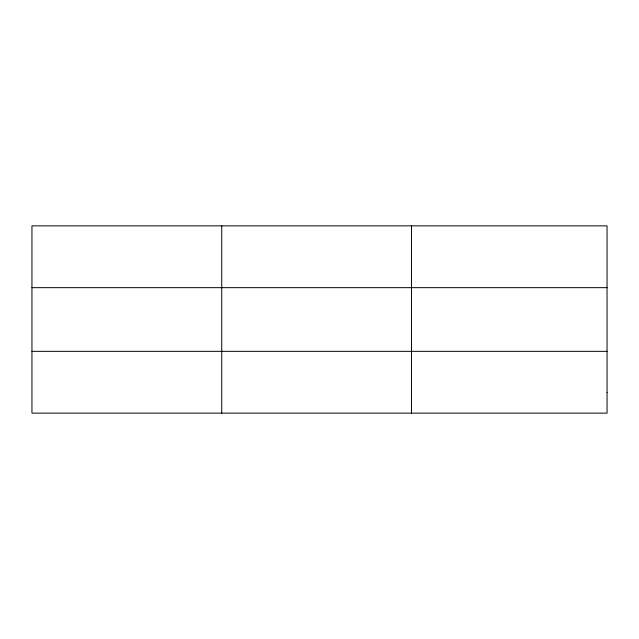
<?xml version="1.0" encoding="UTF-8"?>
<svg xmlns="http://www.w3.org/2000/svg" width="639" height="639" viewBox="0 0 639 639"><rect width="100%" height="100%" fill="white"/><g stroke="black" fill="none" stroke-linecap="round" stroke-linejoin="round"><path stroke-width="0.96" d="M221.733 225.863L221.733 413.137M411.516 225.863L411.516 413.137M31.95 287.662L607.05 287.662M31.95 351.338L607.05 351.338M607.05 392.538L607.05 413.137L31.95 413.137L31.95 225.863L607.05 225.863L607.05 392.538"/></g></svg>
